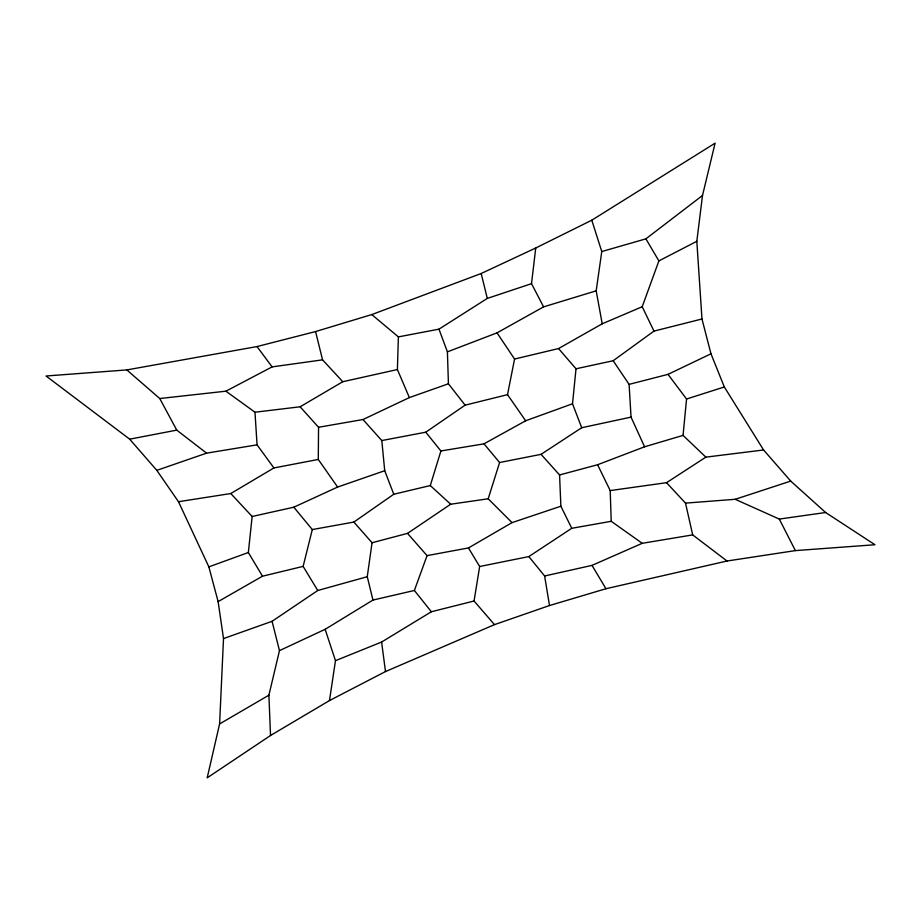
<?xml version="1.0" encoding="UTF-8"?>
<svg xmlns="http://www.w3.org/2000/svg" width="921" height="921" viewBox="0 0 921 921"><rect width="100%" height="100%" fill="white"/><g stroke="black" fill="none" stroke-linecap="round" stroke-linejoin="round"><path stroke-width="1.38" d="M318.551 427.275L362.989 419.527L381.801 440.56L384.725 470.712L337.616 487.059L318.286 459.452L318.551 427.275L300.119 406.783L254.979 412.217L225.898 391.183L159.759 398.528L126.81 369.92L46.05 375.998L129.688 439.179L156.812 470.355L178.49 501.715L208.86 566.864L218.116 601.609L223.515 638.575L219.601 723.941L207.19 777.842L270.521 735.499L329.476 700.57L385.496 671.559L494.496 624.634L549.503 605.534L605.96 588.726L727.014 561.016L795.387 550.608L874.95 544.737L825.619 512.513L790.725 481.096L763.59 449.978L724.32 386.97L710.977 353.791L701.975 319L696.817 241.302L702.504 195.482L715.11 143.158L591.789 220.2L535.734 248.002L481.176 273.514L371.785 314.568L315.569 331.56L257.017 346.561L126.81 369.92M448.423 383.781L447.41 351.857L497.029 332.861L514.563 359.04L507.517 394.66L465.117 405.159L448.423 383.781L409.373 397.584L397.4 369.54L398.39 336.89L371.785 314.568M763.59 449.978L705.866 457.138L683.048 435.391L686.559 399.012L668.001 374.363L629.101 384.368L613.167 360.744L576.016 368.78L558.54 348.564L514.563 359.04M381.801 440.56L425.778 432.191L440.906 450.968L483.986 443.841L499.608 462.515L541.053 454.341L581.715 427.724L572.517 403.778L576.016 368.78M252.147 516.485L293.811 507.206L312.311 529.563L303.136 566.38L262.508 576.201L248.348 552.519L252.147 516.485L230.78 493.541L178.49 501.715M591.789 220.2L601.77 251.548L596.186 290.829L543.597 306.866L531.521 283.668L535.734 248.002M270.521 735.499L268.897 695.182L279.477 650.617L325.148 629.308L372.97 600.055L367.26 576.719L372.049 542.745L353.871 522.069L312.311 529.563M329.476 700.57L335.474 660.679L325.148 629.308M494.496 624.634L474.062 601.01L479.657 566.507L468.478 547.937L427.056 555.628L407.508 533.386L372.049 542.745M353.871 522.069L393.762 494.255L430.291 485.563L440.906 450.968M541.053 454.341L559.565 474.96L560.877 506.216L512.053 522.621L488.188 498.791L499.608 462.515M372.97 600.055L414.381 590.476L427.056 555.628M701.975 319L653.979 331.1L642.213 306.739L658.883 260.908L696.817 241.302M601.77 251.548L645.897 238.85L702.504 195.482M613.167 360.744L653.979 331.1M425.778 432.191L465.117 405.159M223.515 638.575L272.063 621.307L317.768 590.499L367.26 576.719M407.508 533.386L450.68 504.224L488.188 498.791M479.657 566.507L528.827 556.583L571.757 528.297L611.222 521.298L642.236 543.309L692.684 534.894L727.014 561.016M559.565 474.96L597.602 464.737L610.197 490.582L666.528 482.685L705.866 457.138M398.39 336.89L438.983 329.154L487.301 298.416L531.521 283.668M335.474 660.679L381.605 642.041L431.373 611.751L474.062 601.01M230.78 493.541L273.917 467.949L318.286 459.452M300.119 406.783L342.785 381.72L397.4 369.54M219.601 723.941L268.897 695.182M468.478 547.937L512.053 522.621M218.116 601.609L262.508 576.201M558.54 348.564L602.207 323.801L642.213 306.739M497.029 332.861L543.597 306.866M483.986 443.841L525.661 420.77L572.517 403.778M225.898 391.183L272.098 366.892L322.557 359.846L342.785 381.72M668.001 374.363L710.977 353.791M362.989 419.527L409.373 397.584M293.811 507.206L337.616 487.059M528.827 556.583L544.622 575.982L592.007 565.39L642.236 543.309M597.602 464.737L644.573 446.8L683.048 435.391M208.86 566.864L248.348 552.519M156.812 470.355L206.569 453.155L257.063 444.843L273.917 467.949M666.528 482.685L685.512 503.119L735.2 499.297L790.725 481.096M686.559 399.012L724.32 386.97M581.715 427.724L631.046 417.121L644.573 446.8M129.688 439.179L176.763 430.119L206.569 453.155M735.2 499.297L779.293 519.076L825.619 512.513M430.291 485.563L450.68 504.224M414.381 590.476L431.373 611.751M257.017 346.561L272.098 366.892M507.517 394.66L525.661 420.77M303.136 566.38L317.768 590.499M592.007 565.39L605.96 588.726M645.897 238.85L658.883 260.908M159.759 398.528L176.763 430.119M779.293 519.076L795.387 550.608M560.877 506.216L571.757 528.297M384.725 470.712L393.762 494.255M438.983 329.154L447.41 351.857M272.063 621.307L279.477 650.617M315.569 331.56L322.557 359.846M481.176 273.514L487.301 298.416M685.512 503.119L692.684 534.894M596.186 290.829L602.207 323.801M544.622 575.982L549.503 605.534M381.605 642.041L385.496 671.559M254.979 412.217L257.063 444.843M629.101 384.368L631.046 417.121M610.197 490.582L611.222 521.298"/></g></svg>
